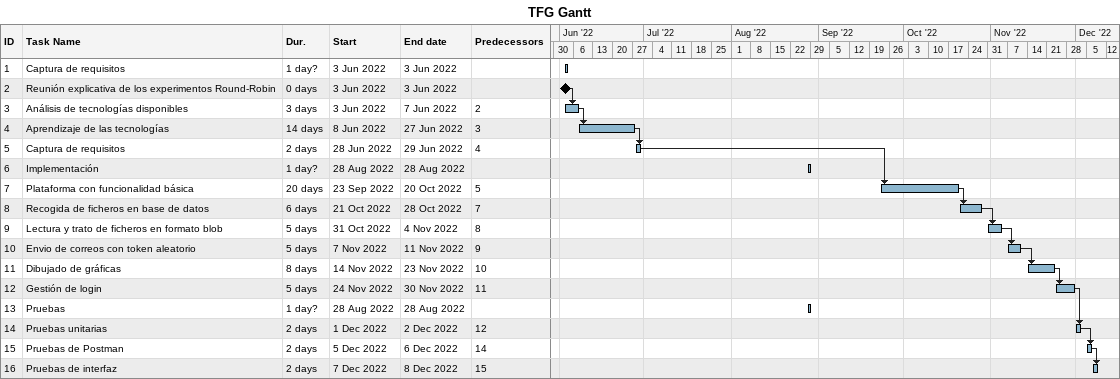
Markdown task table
TFG Gantt

| ID | Task | Duration | Start | Finish | Predecessors |
|---|---|---|---|---|---|
| 1 | Captura de requisitos | 1d? | 2022-06-03 | 2022-06-03 |  |
| 2 | Reunión explicativa de los experimentos Round-Robin | 0d | 2022-06-03 | 2022-06-03 |  |
| 3 | Análisis de tecnologías disponibles | 3d | 2022-06-03 | 2022-06-07 | 2 |
| 4 | Aprendizaje de las tecnologías | 14d | 2022-06-08 | 2022-06-27 | 3 |
| 5 | Captura de requisitos | 2d | 2022-06-28 | 2022-06-29 | 4 |
| 6 | Implementación | 1d? | 2022-08-28 | 2022-08-28 |  |
| 7 | Plataforma con funcionalidad básica | 20d | 2022-09-23 | 2022-10-20 | 5 |
| 8 | Recogida de ficheros en base de datos | 6d | 2022-10-21 | 2022-10-28 | 7 |
| 9 | Lectura y trato de ficheros en formato blob | 5d | 2022-10-31 | 2022-11-04 | 8 |
| 10 | Envio de correos con token aleatorio | 5d | 2022-11-07 | 2022-11-11 | 9 |
| 11 | Dibujado de gráficas | 8d | 2022-11-14 | 2022-11-23 | 10 |
| 12 | Gestión de login | 5d | 2022-11-24 | 2022-11-30 | 11 |
| 13 | Pruebas | 1d? | 2022-08-28 | 2022-08-28 |  |
| 14 | Pruebas unitarias | 2d | 2022-12-01 | 2022-12-02 | 12 |
| 15 | Pruebas de Postman | 2d | 2022-12-05 | 2022-12-06 | 14 |
| 16 | Pruebas de interfaz | 2d | 2022-12-07 | 2022-12-08 | 15 |
